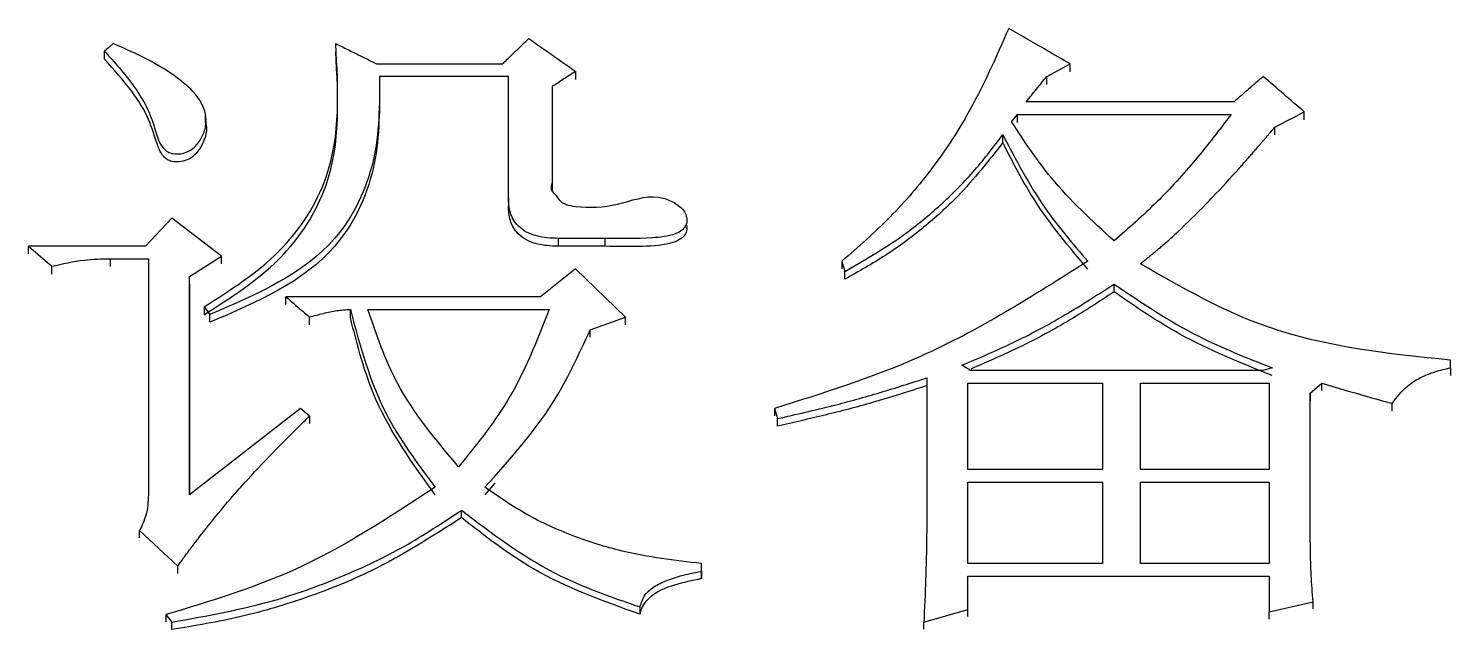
# Model space of a CAD drawing. Header units: millimetres. Extents: x 1852 to 4288, y 681 to 2404.
# Drawn here: x 2421.64 to 2426.89, y 2156.95 to 2159.17 of the extents above; entities that cross this region are included whole.
import ezdxf

# ---------------------------------------------------------------- set-up
doc = ezdxf.new("R2010")
doc.units = ezdxf.units.MM

msp = doc.modelspace()

# ---------------------------------------------------------------- linework, layer by layer
at = {"color": 7, "linetype": 'Continuous', "lineweight": 25}
for p, q in [((2421.9179, 2159.0575), (2421.9179, 2159.0873)), ((2422.924, 2159.0406), (2423.3891, 2159.0406)), ((2425.4877, 2159.011), (2425.4877, 2159.0406)), ((2423.4108, 2158.9939), (2422.9348, 2158.9939)), ((2422.9348, 2158.9939), (2422.9348, 2158.9643)), ((2423.4108, 2158.545), (2423.4108, 2158.9939)), ((2423.6596, 2159.0126), (2423.6596, 2158.983)), ((2425.4011, 2158.9643), (2425.4011, 2158.9939)), ((2422.9354, 2158.9164), (2422.9354, 2158.9461)), ((2423.573, 2158.9565), (2423.573, 2158.6012)), ((2423.573, 2158.9565), (2423.573, 2158.927)), ((2423.573, 2158.9267), (2423.573, 2158.5718)), ((2426.0935, 2158.9005), (2425.3254, 2158.9005)), ((2422.2914, 2158.8239), (2422.2914, 2158.8535)), ((2425.2714, 2158.8257), (2425.293, 2158.8537)), ((2425.293, 2158.8537), (2426.0826, 2158.8537)), ((2425.293, 2158.8243), (2425.293, 2158.8537)), ((2426.3531, 2158.8337), (2426.3531, 2158.8631)), ((2425.2389, 2158.7497), (2425.2389, 2158.779)), ((2426.2449, 2158.7777), (2426.2449, 2158.807)), ((2423.573, 2158.5722), (2423.573, 2158.6012)), ((2423.4108, 2158.545), (2423.4108, 2158.5161)), ((2422.1668, 2158.4701), (2422.0694, 2158.367)), ((2422.3507, 2158.3296), (2422.1668, 2158.4701)), ((2424.0691, 2158.4741), (2424.0691, 2158.4776)), ((2424.0691, 2158.4486), (2424.0691, 2158.4508)), ((2421.6367, 2158.367), (2421.7233, 2158.2921)), ((2422.0694, 2158.367), (2421.6367, 2158.367)), ((2423.7677, 2158.3952), (2423.5947, 2158.3952)), ((2423.5947, 2158.3952), (2423.5947, 2158.3665)), ((2423.7677, 2158.3661), (2423.5947, 2158.3661)), ((2423.7677, 2158.3952), (2423.7677, 2158.3661)), ((2421.9396, 2158.3202), (2422.0802, 2158.3202)), ((2421.9396, 2158.2917), (2421.9396, 2158.3202)), ((2422.0802, 2158.3202), (2422.0803, 2157.4472)), ((2422.2317, 2158.2546), (2422.3507, 2158.3296)), ((2422.3507, 2158.301), (2422.3507, 2158.3296)), ((2424.6439, 2158.3109), (2424.6547, 2158.2734)), ((2424.6439, 2158.3109), (2424.6439, 2158.2823)), ((2421.7233, 2158.2636), (2421.7233, 2158.2921)), ((2422.2317, 2157.4472), (2422.2317, 2158.2546)), ((2422.2317, 2158.2262), (2422.2317, 2158.2546)), ((2423.6596, 2158.2827), (2423.5298, 2158.1796)), ((2423.8435, 2158.1046), (2423.6596, 2158.2827)), ((2424.6547, 2158.2449), (2424.6547, 2158.2734)), ((2422.2317, 2158.2257), (2422.2317, 2157.4472)), ((2422.2858, 2158.1421), (2422.3074, 2158.114)), ((2422.2858, 2158.1421), (2422.2858, 2158.1138)), ((2423.5298, 2158.1796), (2422.5887, 2158.1796)), ((2422.5887, 2158.1513), (2422.5887, 2158.1796)), ((2422.3074, 2158.0858), (2422.3074, 2158.114)), ((2422.6752, 2158.0764), (2422.6752, 2158.1046)), ((2422.8267, 2158.1045), (2422.8267, 2158.1327)), ((2422.8916, 2158.1327), (2423.5622, 2158.1327)), ((2423.7136, 2158.0577), (2423.8435, 2158.1046)), ((2423.8435, 2158.0764), (2423.8435, 2158.1046)), ((2423.7136, 2158.0296), (2423.7136, 2158.0577)), ((2426.8939, 2157.917), (2426.8939, 2157.9452)), ((2426.8939, 2157.9172), (2426.8939, 2157.9452)), ((2424.9576, 2157.8794), (2424.9577, 2157.3532)), ((2425.1199, 2157.9076), (2425.0875, 2157.9264)), ((2426.2016, 2157.9076), (2425.1199, 2157.9076)), ((2426.8939, 2157.917), (2426.8939, 2157.8891)), ((2425.1091, 2157.8606), (2425.6067, 2157.8607)), ((2425.1091, 2157.5413), (2425.1091, 2157.8606)), ((2425.1091, 2157.8328), (2425.1091, 2157.8606)), ((2425.6067, 2157.8607), (2425.6067, 2157.5413)), ((2425.7473, 2157.8607), (2426.2233, 2157.8607)), ((2425.7473, 2157.5413), (2425.7473, 2157.8607)), ((2425.7473, 2157.8329), (2425.7473, 2157.8607)), ((2426.2233, 2157.8607), (2426.2233, 2157.5413)), ((2426.3747, 2157.8231), (2426.418, 2157.8607)), ((2426.418, 2157.8329), (2426.418, 2157.8607)), ((2426.3747, 2157.3344), (2426.3747, 2157.8231)), ((2426.3747, 2157.8231), (2426.3747, 2157.7954)), ((2426.6776, 2157.7579), (2426.6776, 2157.7855)), ((2422.6427, 2157.7667), (2422.2317, 2157.4472)), ((2422.6752, 2157.7386), (2422.6427, 2157.7667)), ((2422.6752, 2157.7386), (2422.6752, 2157.711)), ((2424.3951, 2157.7668), (2424.406, 2157.7292)), ((2424.406, 2157.7016), (2424.406, 2157.7292)), ((2425.6067, 2157.5413), (2425.1091, 2157.5413)), ((2426.2233, 2157.5413), (2425.7473, 2157.5413)), ((2423.3603, 2157.49), (2423.3242, 2157.4476)), ((2425.1091, 2157.4943), (2425.6067, 2157.4943)), ((2425.1091, 2157.1932), (2425.1091, 2157.4943)), ((2425.1091, 2157.467), (2425.1091, 2157.4943)), ((2425.6067, 2157.4943), (2425.6067, 2157.1932)), ((2425.7473, 2157.4943), (2426.2233, 2157.4943)), ((2425.7473, 2157.1932), (2425.7473, 2157.4943)), ((2425.7473, 2157.4671), (2425.7473, 2157.4943)), ((2426.2233, 2157.4943), (2426.2233, 2157.1932)), ((2423.2377, 2157.3638), (2423.2377, 2157.3908)), ((2422.0478, 2157.3155), (2422.1884, 2157.1838)), ((2422.0478, 2157.2886), (2422.0478, 2157.3155)), ((2422.1884, 2157.1571), (2422.1884, 2157.1838)), ((2424.1247, 2157.165), (2424.1247, 2157.1932)), ((2424.1247, 2157.1665), (2424.1247, 2157.1932)), ((2424.1247, 2157.165), (2424.1247, 2157.1383)), ((2425.6067, 2157.1932), (2425.1091, 2157.1932)), ((2425.1091, 2157.1462), (2426.2233, 2157.1462)), ((2425.1091, 2157.0238), (2425.1091, 2157.1462)), ((2425.1091, 2157.1195), (2425.1091, 2157.1462)), ((2426.2233, 2157.1932), (2425.7473, 2157.1932)), ((2426.2233, 2157.1462), (2426.2233, 2157.0143)), ((2426.3855, 2157.0255), (2426.3855, 2157.052)), ((2422.1451, 2157.0049), (2422.1668, 2156.9766)), ((2422.1451, 2157.0049), (2422.1452, 2156.9785)), ((2423.8976, 2157.0067), (2423.8976, 2157.0332)), ((2425.1091, 2156.9973), (2425.1091, 2157.0238)), ((2426.2233, 2156.9879), (2426.2233, 2157.0143)), ((2422.1668, 2156.9502), (2422.1668, 2156.9766)), ((2424.9468, 2156.9503), (2424.9468, 2156.9767))]:
    msp.add_line(p, q, dxfattribs=at)
at = {"color": 7, "linetype": 'Continuous', "lineweight": 25, "flags": 128}
for points in [[(2421.9504, 2159.1153), (2421.9342, 2159.1013), (2421.9179, 2159.0873)], [(2425.4011, 2158.9939), (2425.4444, 2159.0173), (2425.4877, 2159.0406)], [(2426.2449, 2158.807), (2426.2888, 2158.8298), (2426.3209, 2158.8464), (2426.3531, 2158.8631)], [(2421.6367, 2158.3384), (2421.6367, 2158.3453), (2421.6367, 2158.3526), (2421.6367, 2158.367)], [(2425.65, 2158.1982), (2425.65, 2158.2051), (2425.65, 2158.2126), (2425.65, 2158.2265)], [(2426.2341, 2157.917), (2426.2179, 2157.9123), (2426.2016, 2157.9076)], [(2424.3951, 2157.7668), (2424.3951, 2157.7553), (2424.3951, 2157.7469), (2424.3952, 2157.7391)], [(2426.2233, 2157.0143), (2426.3044, 2157.0332), (2426.3855, 2157.052)], [(2424.9468, 2156.9767), (2425.028, 2157.0002), (2425.1091, 2157.0238)]]:
    msp.add_lwpolyline(points, dxfattribs=at)
at = {"color": 7, "linetype": 'Continuous', "lineweight": 25}
for points, knots in [([(2425.2605, 2159.1714), (2425.2128, 2159.0628), (2425.134, 2158.8831), (2424.9807, 2158.6523), (2424.826, 2158.4702), (2424.7049, 2158.3642), (2424.6439, 2158.3109)], [0, 0, 0, 0, 0.33491, 0.554084, 0.775731, 1, 1, 1, 1]), ([(2425.4877, 2159.0406), (2425.4589, 2159.0572), (2425.4066, 2159.0873), (2425.3309, 2159.1309), (2425.284, 2159.1579), (2425.2605, 2159.1714)], [0, 0, 0, 0, 0.380657, 0.690329, 1, 1, 1, 1]), ([(2421.9179, 2159.0873), (2421.955, 2159.0462), (2422.0294, 2158.9639), (2422.0987, 2158.8408), (2422.1159, 2158.7451), (2422.1508, 2158.7142), (2422.1736, 2158.707), (2422.1999, 2158.7069), (2422.2277, 2158.7151), (2422.2555, 2158.7351), (2422.2787, 2158.7675), (2422.2953, 2158.811), (2422.2931, 2158.8613), (2422.2673, 2158.9176), (2422.1719, 2159.0108), (2422.0555, 2159.0695), (2421.9627, 2159.11), (2421.9504, 2159.1153)], [0, 0, 0, 0, 0.147264, 0.295549, 0.379238, 0.397703, 0.416178, 0.440331, 0.464931, 0.490583, 0.529382, 0.57023, 0.614805, 0.662848, 0.734386, 0.964893, 1, 1, 1, 1]), ([(2422.2858, 2158.1421), (2422.3838, 2158.2044), (2422.5753, 2158.3262), (2422.7977, 2158.668), (2422.782, 2158.9462), (2422.7725, 2159.1153)], [0, 0, 0, 0, 0.29142, 0.569226, 1, 1, 1, 1]), ([(2422.7725, 2159.1154), (2422.7873, 2159.1081), (2422.8169, 2159.0935), (2422.8674, 2159.0685), (2422.9031, 2159.0509), (2422.924, 2159.0406)], [0, 0, 0, 0, 0.293208, 0.586415, 1, 1, 1, 1]), ([(2423.3891, 2159.0406), (2423.401, 2159.052), (2423.4232, 2159.0733), (2423.4556, 2159.1044), (2423.4762, 2159.1242), (2423.4865, 2159.134)], [0, 0, 0, 0, 0.365746, 0.682872, 1, 1, 1, 1]), ([(2423.4865, 2159.134), (2423.5153, 2159.1138), (2423.573, 2159.0733), (2423.6307, 2159.0328), (2423.6596, 2159.0126)], [0, 0, 0, 0, 0.4999994, 1, 1, 1, 1]), ([(2422.2907, 2158.8234), (2422.2912, 2158.8218), (2422.2972, 2158.8048), (2422.2913, 2158.7681), (2422.2725, 2158.7266), (2422.2458, 2158.6968), (2422.217, 2158.6811), (2422.1887, 2158.6765), (2422.1639, 2158.6797), (2422.1449, 2158.6889), (2422.1259, 2158.7091), (2422.1064, 2158.7596), (2422.0826, 2158.8434), (2422.0148, 2158.9502), (2421.9526, 2159.0189), (2421.9179, 2159.0573)], [0, 0, 0, 0, 0.007427, 0.08003, 0.156119, 0.209437, 0.252123, 0.294833, 0.329859, 0.356953, 0.384034, 0.449164, 0.593735, 0.772907, 1, 1, 1, 1]), ([(2422.2858, 2158.1133), (2422.3838, 2158.1755), (2422.5752, 2158.2971), (2422.7977, 2158.6385), (2422.782, 2158.9164), (2422.7725, 2159.0853)], [0, 0, 0, 0, 0.291558, 0.569369, 1, 1, 1, 1]), ([(2422.9348, 2158.9939), (2422.9346, 2158.8892), (2422.9342, 2158.6791), (2422.7593, 2158.3078), (2422.481, 2158.1884), (2422.3074, 2158.114)], [0, 0, 0, 0, 0.271711, 0.545564, 1, 1, 1, 1]), ([(2423.6596, 2159.0126), (2423.6451, 2159.0033), (2423.6163, 2158.9846), (2423.5874, 2158.9659), (2423.573, 2158.9565)], [0, 0, 0, 0, 0.5, 1, 1, 1, 1]), ([(2425.3254, 2158.9005), (2425.338, 2158.9161), (2425.3633, 2158.9472), (2425.3885, 2158.9784), (2425.4011, 2158.9939)], [0, 0, 0, 0, 0.499997, 1, 1, 1, 1]), ([(2426.2016, 2158.9939), (2426.1836, 2158.9784), (2426.1475, 2158.9472), (2426.1115, 2158.9161), (2426.0935, 2158.9005)], [0, 0, 0, 0, 0.500001, 1, 1, 1, 1]), ([(2426.3531, 2158.8631), (2426.3278, 2158.8849), (2426.2773, 2158.9285), (2426.2269, 2158.9721), (2426.2016, 2158.9939)], [0, 0, 0, 0, 0.5, 1, 1, 1, 1]), ([(2422.9348, 2158.964), (2422.9346, 2158.8595), (2422.9342, 2158.6496), (2422.7592, 2158.2786), (2422.481, 2158.1596), (2422.3074, 2158.0852)], [0, 0, 0, 0, 0.27158, 0.545365, 1, 1, 1, 1]), ([(2425.65, 2158.3859), (2425.5687, 2158.4607), (2425.4245, 2158.5935), (2425.3179, 2158.7552), (2425.2714, 2158.8257)], [0, 0, 0, 0, 0.56355, 1, 1, 1, 1]), ([(2426.0826, 2158.8537), (2426.0396, 2158.7972), (2425.9542, 2158.6849), (2425.8106, 2158.527), (2425.7037, 2158.433), (2425.65, 2158.3859)], [0, 0, 0, 0, 0.334945, 0.666198, 1, 1, 1, 1]), ([(2424.6547, 2158.2734), (2424.7332, 2158.3188), (2424.8618, 2158.3931), (2425.018, 2158.5249), (2425.1377, 2158.6454), (2425.2053, 2158.7346), (2425.2389, 2158.779)], [0, 0, 0, 0, 0.345122, 0.565624, 0.783909, 1, 1, 1, 1]), ([(2425.2389, 2158.7789), (2425.2873, 2158.686), (2425.3741, 2158.5191), (2425.4978, 2158.3749), (2425.5526, 2158.311)], [0, 0, 0, 0, 0.556747, 1, 1, 1, 1]), ([(2425.7473, 2158.3015), (2425.7497, 2158.3034), (2425.7532, 2158.3063), (2425.758, 2158.3101), (2425.7627, 2158.3139), (2425.7674, 2158.3177), (2425.7721, 2158.3216), (2425.7757, 2158.3244), (2425.7804, 2158.3283), (2425.7851, 2158.3321), (2425.7898, 2158.3359), (2425.7933, 2158.3388), (2425.7968, 2158.3417), (2425.8015, 2158.3456), (2425.8073, 2158.3504), (2425.8131, 2158.3553), (2425.8212, 2158.3622), (2425.8454, 2158.383), (2425.9037, 2158.436), (2425.9639, 2158.4956), (2426.0396, 2158.5736), (2426.0823, 2158.6204), (2426.1183, 2158.6609), (2426.1263, 2158.67), (2426.1343, 2158.679), (2426.1422, 2158.688), (2426.1482, 2158.6948), (2426.1541, 2158.7017), (2426.162, 2158.7107), (2426.1699, 2158.7198), (2426.1778, 2158.7289), (2426.1837, 2158.7358), (2426.1886, 2158.7415), (2426.1926, 2158.746), (2426.1965, 2158.7506), (2426.2004, 2158.7552), (2426.2044, 2158.7597), (2426.2073, 2158.7631), (2426.2112, 2158.7677), (2426.2151, 2158.7723), (2426.2191, 2158.7768), (2426.222, 2158.7803), (2426.2249, 2158.7837), (2426.2289, 2158.7883), (2426.2328, 2158.7928), (2426.2367, 2158.7974), (2426.2404, 2158.8017), (2426.2431, 2158.8049), (2426.2449, 2158.807)], [0, 0, 0, 0, 0.012754, 0.019131, 0.0255081, 0.0382621, 0.0446391, 0.0510162, 0.0573932, 0.0701472, 0.0765243, 0.0829013, 0.0892783, 0.0956553, 0.1084094, 0.1211635, 0.1275405, 0.1530491, 0.2551015, 0.4592227, 0.5102396, 0.714344, 0.727098, 0.7398521, 0.7653602, 0.7781143, 0.7908683, 0.8036224, 0.8163764, 0.8418845, 0.8546386, 0.8673926, 0.8801467, 0.8865237, 0.8929007, 0.9056548, 0.9120318, 0.9184088, 0.9247859, 0.9375399, 0.9439169, 0.950294, 0.956671, 0.963048, 0.975802, 0.9821791, 0.9885561, 1, 1, 1, 1]), ([(2425.2389, 2158.7493), (2425.1856, 2158.6815), (2425.0974, 2158.5691), (2424.9474, 2158.434), (2424.808, 2158.3303), (2424.706, 2158.2732), (2424.6547, 2158.2445)], [0, 0, 0, 0, 0.334608, 0.554057, 0.775918, 1, 1, 1, 1]), ([(2425.5526, 2158.282), (2425.4838, 2158.3638), (2425.3616, 2158.5091), (2425.2762, 2158.6763), (2425.2389, 2158.7493)], [0, 0, 0, 0, 0.563004, 1, 1, 1, 1]), ([(2423.573, 2158.6012), (2423.5718, 2158.5972), (2423.5694, 2158.5901), (2423.5681, 2158.5808), (2423.5696, 2158.5738), (2423.5768, 2158.5654), (2423.589, 2158.5528), (2423.6005, 2158.5324), (2423.6265, 2158.5182), (2423.6979, 2158.5064), (2423.8142, 2158.5127), (2423.9317, 2158.5619), (2424.0134, 2158.5351), (2424.0473, 2158.5132), (2424.066, 2158.4894), (2424.0717, 2158.4696), (2424.0704, 2158.4508), (2424.0632, 2158.4352), (2424.049, 2158.4215), (2424.0101, 2158.4033), (2423.9131, 2158.3927), (2423.8264, 2158.3942), (2423.7677, 2158.3952)], [0, 0, 0, 0, 0.0138, 0.025127, 0.031098, 0.037099, 0.060784, 0.089374, 0.112534, 0.153888, 0.320046, 0.483741, 0.537098, 0.589789, 0.612612, 0.635583, 0.657284, 0.674402, 0.691535, 0.721107, 0.811251, 1, 1, 1, 1]), ([(2423.5947, 2158.3952), (2423.5677, 2158.3963), (2423.5146, 2158.3985), (2423.4467, 2158.4325), (2423.4141, 2158.4893), (2423.4119, 2158.5265), (2423.4108, 2158.545)], [0, 0, 0, 0, 0.293529, 0.577239, 0.79045, 1, 1, 1, 1]), ([(2423.5947, 2158.3661), (2423.5677, 2158.3672), (2423.5146, 2158.3694), (2423.4467, 2158.4034), (2423.4141, 2158.46), (2423.4119, 2158.4972), (2423.4108, 2158.5157)], [0, 0, 0, 0, 0.293693, 0.577474, 0.790597, 1, 1, 1, 1]), ([(2424.0682, 2158.448), (2424.0692, 2158.4446), (2424.0722, 2158.4351), (2424.0697, 2158.4197), (2424.0621, 2158.4046), (2424.047, 2158.3911), (2423.9967, 2158.3693), (2423.8993, 2158.3642), (2423.8139, 2158.3654), (2423.7677, 2158.3661)], [0, 0, 0, 0, 0.031002, 0.089187, 0.134339, 0.17946, 0.263265, 0.602046, 1, 1, 1, 1]), ([(2421.7233, 2158.2921), (2421.763, 2158.3014), (2421.8342, 2158.3181), (2421.9073, 2158.3195), (2421.9396, 2158.3202)], [0, 0, 0, 0, 0.558839, 1, 1, 1, 1]), ([(2425.5526, 2158.311), (2425.3517, 2158.1833), (2424.9901, 2157.9535), (2424.5782, 2157.8242), (2424.3951, 2157.7668)], [0, 0, 0, 0, 0.555577, 1, 1, 1, 1]), ([(2426.8939, 2157.9452), (2426.6624, 2157.9691), (2426.2527, 2158.0115), (2425.9005, 2158.2136), (2425.7473, 2158.3015)], [0, 0, 0, 0, 0.56492, 1, 1, 1, 1]), ([(2425.0875, 2157.9264), (2425.1504, 2157.9532), (2425.2799, 2158.0084), (2425.4682, 2158.1087), (2425.5893, 2158.1872), (2425.65, 2158.2265)], [0, 0, 0, 0, 0.320214, 0.659112, 1, 1, 1, 1]), ([(2425.65, 2158.1976), (2425.5931, 2158.1605), (2425.476, 2158.084), (2425.2983, 2157.9894), (2425.1761, 2157.9366), (2425.1203, 2157.9125)], [0, 0, 0, 0, 0.339407, 0.698467, 1, 1, 1, 1]), ([(2425.65, 2158.2266), (2425.7519, 2158.1577), (2425.935, 2158.0341), (2426.1422, 2157.953), (2426.2341, 2157.9171)], [0, 0, 0, 0, 0.556532, 1, 1, 1, 1]), ([(2426.2341, 2157.8886), (2426.1176, 2157.9351), (2425.9108, 2158.0177), (2425.7293, 2158.143), (2425.65, 2158.1977)], [0, 0, 0, 0, 0.563368, 1, 1, 1, 1]), ([(2422.5887, 2158.1796), (2422.601, 2158.1689), (2422.6216, 2158.151), (2422.6505, 2158.126), (2422.6669, 2158.1117), (2422.6752, 2158.1046)], [0, 0, 0, 0, 0.428366, 0.714185, 1, 1, 1, 1]), ([(2422.6752, 2158.1046), (2422.6925, 2158.1092), (2422.7258, 2158.1182), (2422.7762, 2158.1297), (2422.8098, 2158.1317), (2422.8267, 2158.1327)], [0, 0, 0, 0, 0.3484066, 0.6722881, 1, 1, 1, 1]), ([(2422.8267, 2158.1327), (2422.8619, 2158.0007), (2422.9252, 2157.7631), (2423.0742, 2157.564), (2423.1404, 2157.4755)], [0, 0, 0, 0, 0.555454, 1, 1, 1, 1]), ([(2423.1404, 2157.4476), (2423.0583, 2157.5613), (2422.9127, 2157.763), (2422.8528, 2158.0004), (2422.8267, 2158.104)], [0, 0, 0, 0, 0.563754, 1, 1, 1, 1]), ([(2423.2269, 2157.5507), (2423.1437, 2157.6498), (2422.9961, 2157.8256), (2422.9234, 2158.0394), (2422.8916, 2158.1327)], [0, 0, 0, 0, 0.56317, 1, 1, 1, 1]), ([(2423.5622, 2158.1327), (2423.5164, 2158.0162), (2423.4339, 2157.8064), (2423.2906, 2157.6294), (2423.2269, 2157.5507)], [0, 0, 0, 0, 0.555585, 1, 1, 1, 1]), ([(2423.3242, 2157.4755), (2423.4139, 2157.5751), (2423.573, 2157.7518), (2423.6709, 2157.9648), (2423.7136, 2158.0577)], [0, 0, 0, 0, 0.563739, 1, 1, 1, 1]), ([(2424.406, 2157.7292), (2424.4746, 2157.7447), (2424.602, 2157.7734), (2424.7857, 2157.8247), (2424.9003, 2157.8612), (2424.9576, 2157.8794)], [0, 0, 0, 0, 0.368755, 0.684174, 1, 1, 1, 1]), ([(2426.6776, 2157.7855), (2426.6951, 2157.8081), (2426.7241, 2157.8456), (2426.7817, 2157.8818), (2426.836, 2157.9041), (2426.8746, 2157.9127), (2426.8939, 2157.917)], [0, 0, 0, 0, 0.330275, 0.550122, 0.773937, 1, 1, 1, 1]), ([(2424.9577, 2157.851), (2424.8908, 2157.8294), (2424.7668, 2157.7892), (2424.582, 2157.7416), (2424.4647, 2157.7145), (2424.406, 2157.7009)], [0, 0, 0, 0, 0.368815, 0.684259, 1, 1, 1, 1]), ([(2426.418, 2157.8607), (2426.4725, 2157.8441), (2426.5587, 2157.818), (2426.6456, 2157.7943), (2426.6776, 2157.7855)], [0, 0, 0, 0, 0.632425, 1, 1, 1, 1]), ([(2422.1884, 2157.1838), (2422.1921, 2157.1888), (2422.1976, 2157.1964), (2422.205, 2157.2064), (2422.2123, 2157.2165), (2422.2197, 2157.2266), (2422.2271, 2157.2366), (2422.2327, 2157.2441), (2422.2401, 2157.2541), (2422.2476, 2157.2641), (2422.2551, 2157.2741), (2422.2608, 2157.2815), (2422.2721, 2157.2964), (2422.3124, 2157.3481), (2422.3684, 2157.4153), (2422.484, 2157.5468), (2422.5827, 2157.6468), (2422.6645, 2157.728), (2422.6752, 2157.7386)], [0, 0, 0, 0, 0.025377, 0.038065, 0.050754, 0.076131, 0.088819, 0.101507, 0.114196, 0.139573, 0.152261, 0.16495, 0.177638, 0.228393, 0.431466, 0.532978, 0.939243, 1, 1, 1, 1]), ([(2423.1404, 2157.4755), (2422.9691, 2157.3628), (2422.6604, 2157.1598), (2422.3039, 2157.0526), (2422.1451, 2157.0049)], [0, 0, 0, 0, 0.554852, 1, 1, 1, 1]), ([(2424.1247, 2157.1932), (2424.0261, 2157.205), (2423.864, 2157.2243), (2423.6489, 2157.2929), (2423.4767, 2157.3699), (2423.3748, 2157.4404), (2423.3242, 2157.4755)], [0, 0, 0, 0, 0.343988, 0.565055, 0.783969, 1, 1, 1, 1]), ([(2422.0803, 2157.4472), (2422.079, 2157.4216), (2422.0767, 2157.3757), (2422.0567, 2157.334), (2422.0478, 2157.3155)], [0, 0, 0, 0, 0.557224, 1, 1, 1, 1]), ([(2422.1668, 2156.9766), (2422.2984, 2157.0003), (2422.5145, 2157.039), (2422.7997, 2157.1437), (2423.0291, 2157.2522), (2423.1684, 2157.3448), (2423.2377, 2157.3908)], [0, 0, 0, 0, 0.3437, 0.56446, 0.78335, 1, 1, 1, 1]), ([(2423.2377, 2157.363), (2423.129, 2157.2934), (2422.9489, 2157.1782), (2422.6693, 2157.0662), (2422.4226, 2156.9916), (2422.2522, 2156.9635), (2422.1668, 2156.9494)], [0, 0, 0, 0, 0.335493, 0.555469, 0.777124, 1, 1, 1, 1]), ([(2423.2377, 2157.3908), (2423.3491, 2157.3059), (2423.5497, 2157.1529), (2423.7904, 2157.0701), (2423.8976, 2157.0332)], [0, 0, 0, 0, 0.554975, 1, 1, 1, 1]), ([(2423.8976, 2157.0059), (2423.7621, 2157.0544), (2423.5221, 2157.1404), (2423.324, 2157.2955), (2423.2377, 2157.363)], [0, 0, 0, 0, 0.564668, 1, 1, 1, 1]), ([(2424.9577, 2157.3532), (2424.9573, 2157.3169), (2424.9567, 2157.2443), (2424.9532, 2157.1188), (2424.9492, 2157.0296), (2424.9468, 2156.9767)], [0, 0, 0, 0, 0.289216, 0.578434, 1, 1, 1, 1]), ([(2426.3855, 2157.052), (2426.3831, 2157.0849), (2426.3784, 2157.1484), (2426.3757, 2157.2426), (2426.3751, 2157.3038), (2426.3747, 2157.3344)], [0, 0, 0, 0, 0.350188, 0.675022, 1, 1, 1, 1]), ([(2423.8976, 2157.0332), (2423.9024, 2157.0487), (2423.9122, 2157.0805), (2423.9543, 2157.1125), (2424.024, 2157.1444), (2424.0831, 2157.1565), (2424.1247, 2157.165)], [0, 0, 0, 0, 0.175771, 0.359485, 0.548639, 1, 1, 1, 1]), ([(2424.1247, 2157.1375), (2424.1247, 2157.1427), (2424.1247, 2157.1522), (2424.1247, 2157.1616), (2424.1247, 2157.1657)], [0, 0, 0, 0, 0.56, 1, 1, 1, 1]), ([(2424.1247, 2157.1375), (2424.0911, 2157.1307), (2424.0297, 2157.1183), (2423.9582, 2157.0893), (2423.9187, 2157.0556), (2423.9023, 2157.0293), (2423.8989, 2157.0126), (2423.8976, 2157.0059)], [0, 0, 0, 0, 0.36709, 0.669259, 0.811722, 0.924466, 1, 1, 1, 1])]:
    msp.add_open_spline(points, degree=3, knots=knots, dxfattribs=at)

doc.saveas('drawing.dxf')
